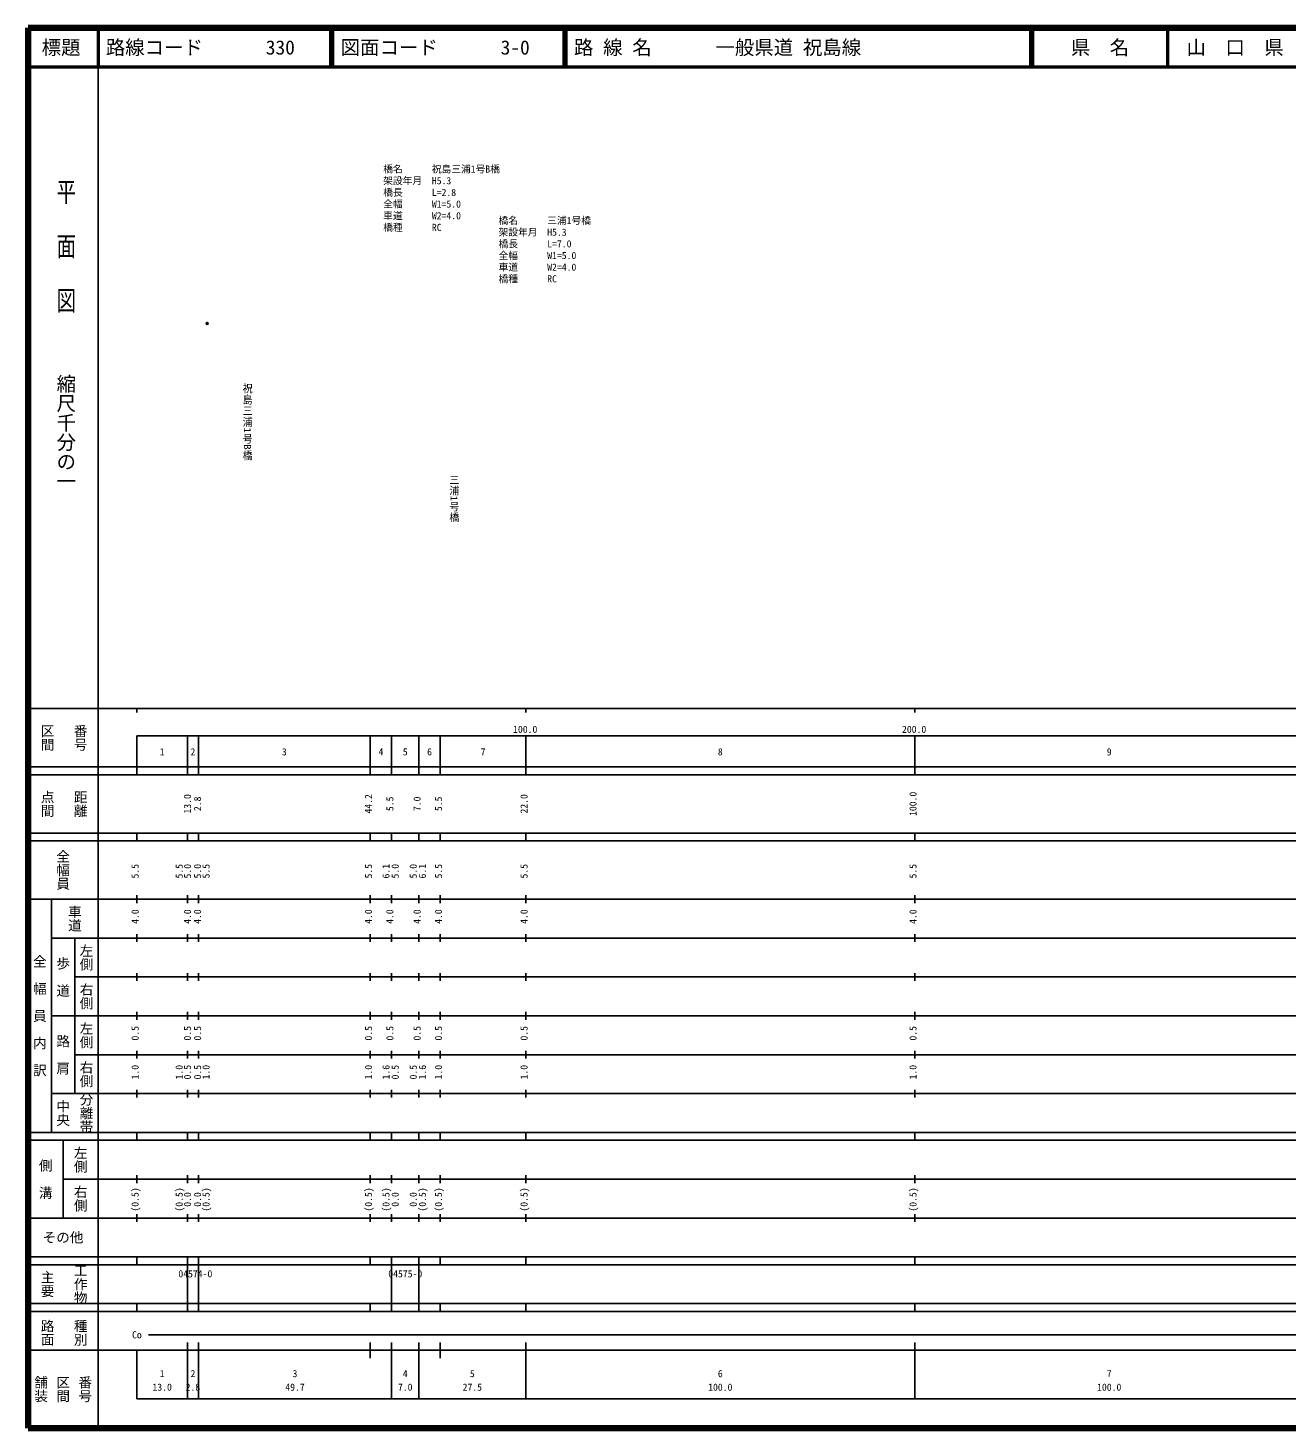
# Model space of a CAD drawing. Units: millimetres on the paper, with parts at other scales. Extents: x 40 to 680, y 20 to 380.
# Drawn here: x 40 to 363.7, y 20 to 380 of the extents above; entities that cross this region are included whole.
import ezdxf
from ezdxf.enums import TextEntityAlignment as Align

# ---------------------------------------------------------------- set-up
doc = ezdxf.new("R2010")
doc.units = ezdxf.units.MM
doc.header["$PDMODE"] = 32
doc.header["$PDSIZE"] = 0.5
for name, color, linetype in [('M-OTRS', 6, 'Continuous'), ('M-STR-HTXT', 7, 'Continuous'), ('M-STR-STR1', 1, 'Continuous'), ('M-TTL-TXT', 7, 'Continuous')]:
    doc.layers.add(name, color=color, linetype=linetype)
for name, color, linetype, lineweight in [('M-TTL', 2, 'Continuous', 140), ('M-TTL-BAND', 7, 'Continuous', 25), ('M-TTL-LINE', 7, 'Continuous', 50)]:
    doc.layers.add(name, color=color, linetype=linetype, lineweight=lineweight)
doc.styles.add('@ＭＳ ゴシック', font='')
doc.styles.add('ＭＳ ゴシック', font='')
doc.styles.get('@ＭＳ ゴシック').set_extended_font_data('@MS Gothic')
doc.styles.get('ＭＳ ゴシック').set_extended_font_data('MS Gothic')

msp = doc.modelspace()

# ---------------------------------------------------------------- linework, layer by layer
at = {"layer": 'M-OTRS'}
msp.add_point((86.065, 304.044), dxfattribs=at)
at = {"layer": 'M-TTL'}
for p, q in [((40, 380), (40, 20)), ((680, 380), (40, 380)), ((40, 20), (680, 20))]:
    msp.add_line(p, q, dxfattribs=at)
at = {"layer": 'M-TTL-BAND'}
for p, q in [((58, 370), (58, 20)), ((40, 205), (579, 205)), ((68, 205), (68, 204)), ((168, 205), (168, 204)), ((268, 205), (268, 204)), ((68, 198), (579, 198)), ((68, 198), (68, 188)), ((81, 188), (81, 198)), ((83.8, 188), (83.8, 198)), ((128, 188), (128, 198)), ((133.5, 188), (133.5, 198)), ((140.5, 188), (140.5, 198)), ((146, 188), (146, 198)), ((168, 188), (168, 198)), ((268, 188), (268, 198)), ((40, 190), (579, 190)), ((40, 188), (579, 188)), ((40, 173), (579, 173)), ((68, 171), (68, 173)), ((81, 171), (81, 173)), ((83.8, 171), (83.8, 173)), ((128, 171), (128, 173)), ((133.5, 171), (133.5, 173)), ((140.5, 171), (140.5, 173)), ((146, 171), (146, 173)), ((168, 171), (168, 173)), ((268, 171), (268, 173)), ((40, 171), (579, 171)), ((40, 156), (579, 156)), ((46, 96), (46, 156)), ((68, 155), (68, 157)), ((81, 155), (81, 157)), ((83.8, 155), (83.8, 157)), ((128, 155), (128, 157)), ((133.5, 155), (133.5, 157)), ((140.5, 155), (140.5, 157)), ((146, 155), (146, 157)), ((168, 155), (168, 157)), ((268, 155), (268, 157)), ((46, 146), (579, 146)), ((52, 146), (52, 106)), ((68, 145), (68, 147)), ((81, 145), (81, 147)), ((83.8, 145), (83.8, 147)), ((128, 145), (128, 147)), ((133.5, 145), (133.5, 147)), ((140.5, 145), (140.5, 147)), ((146, 145), (146, 147)), ((168, 145), (168, 147)), ((268, 145), (268, 147)), ((68, 135), (68, 137)), ((81, 135), (81, 137)), ((83.8, 135), (83.8, 137)), ((128, 135), (128, 137)), ((133.5, 135), (133.5, 137)), ((140.5, 135), (140.5, 137)), ((146, 135), (146, 137)), ((168, 135), (168, 137)), ((268, 135), (268, 137)), ((52, 136), (579, 136)), ((46, 126), (579, 126)), ((68, 125), (68, 127)), ((81, 125), (81, 127)), ((83.8, 125), (83.8, 127)), ((128, 125), (128, 127)), ((133.5, 125), (133.5, 127)), ((140.5, 125), (140.5, 127)), ((146, 125), (146, 127)), ((168, 125), (168, 127)), ((268, 125), (268, 127)), ((52, 116), (579, 116)), ((68, 115), (68, 117)), ((81, 115), (81, 117)), ((83.8, 115), (83.8, 117)), ((128, 115), (128, 117)), ((133.5, 115), (133.5, 117)), ((140.5, 115), (140.5, 117)), ((146, 115), (146, 117)), ((168, 115), (168, 117)), ((268, 115), (268, 117)), ((46, 106), (579, 106)), ((68, 105), (68, 107)), ((81, 105), (81, 107)), ((83.8, 105), (83.8, 107)), ((128, 105), (128, 107)), ((133.5, 105), (133.5, 107)), ((140.5, 105), (140.5, 107)), ((146, 105), (146, 107)), ((168, 105), (168, 107)), ((268, 105), (268, 107)), ((40, 96), (579, 96)), ((40, 94), (579, 94)), ((49, 94), (49, 74)), ((68, 94), (68, 96)), ((81, 94), (81, 96)), ((83.8, 94), (83.8, 96)), ((128, 94), (128, 96)), ((133.5, 94), (133.5, 96)), ((140.5, 94), (140.5, 96)), ((146, 94), (146, 96)), ((168, 94), (168, 96)), ((268, 94), (268, 96)), ((49, 84), (579, 84)), ((68, 83), (68, 85)), ((81, 83), (81, 85)), ((83.8, 83), (83.8, 85)), ((128, 83), (128, 85)), ((133.5, 83), (133.5, 85)), ((140.5, 83), (140.5, 85)), ((146, 83), (146, 85)), ((168, 83), (168, 85)), ((268, 83), (268, 85)), ((40, 74), (579, 74)), ((68, 73), (68, 75)), ((81, 73), (81, 75)), ((83.8, 73), (83.8, 75)), ((128, 73), (128, 75)), ((133.5, 73), (133.5, 75)), ((140.5, 73), (140.5, 75)), ((146, 73), (146, 75)), ((168, 73), (168, 75)), ((268, 73), (268, 75)), ((40, 64), (579, 64)), ((40, 62), (579, 62)), ((68, 62), (68, 64)), ((81, 62), (81, 64)), ((81, 52), (81, 62)), ((83.8, 62), (83.8, 64)), ((83.8, 52), (83.8, 62)), ((128, 62), (128, 64)), ((133.5, 62), (133.5, 64)), ((133.5, 52), (133.5, 62)), ((140.5, 62), (140.5, 64)), ((140.5, 52), (140.5, 62)), ((146, 62), (146, 64)), ((168, 62), (168, 64)), ((268, 62), (268, 64)), ((40, 52), (579, 52)), ((68, 50), (68, 52)), ((81, 50), (81, 52)), ((83.8, 50), (83.8, 52)), ((128, 50), (128, 52)), ((133.5, 50), (133.5, 52)), ((140.5, 50), (140.5, 52)), ((146, 50), (146, 52)), ((168, 50), (168, 52)), ((268, 50), (268, 52)), ((40, 50), (579, 50)), ((71, 44), (565, 44)), ((40, 40), (579, 40)), ((68, 40), (68, 27.5)), ((81, 38), (81, 42)), ((81, 27.5), (81, 42)), ((83.8, 38), (83.8, 42)), ((83.8, 27.5), (83.8, 42)), ((128, 38), (128, 42)), ((133.5, 27.5), (133.5, 42)), ((140.5, 27.5), (140.5, 42)), ((146, 38), (146, 42)), ((168, 27.5), (168, 42)), ((268, 27.5), (268, 42)), ((68, 27.5), (579, 27.5))]:
    msp.add_line(p, q, dxfattribs=at)
at = {"layer": 'M-TTL-LINE'}
for p, q in [((58, 380), (58, 370)), ((117.75, 380), (117.75, 370)), ((118.25, 380), (118.25, 370)), ((177.75, 380), (177.75, 370)), ((178.25, 380), (178.25, 370)), ((297.75, 380), (297.75, 370)), ((298.25, 380), (298.25, 370)), ((333, 380), (333, 370)), ((40, 370), (680, 370))]:
    msp.add_line(p, q, dxfattribs=at)

# ---------------------------------------------------------------- texts
at = {"layer": 'M-STR-HTXT', "style": 'ＭＳ ゴシック'}
for s, p in [('橋名\u3000\u3000\u3000祝島三浦1号B橋', (131.338, 342.268)), ('橋長\u3000\u3000\u3000L=2.8', (131.338, 336.268)), ('架設年月\u3000H5.3', (131.338, 339.268)), ('全幅\u3000\u3000\u3000W1=5.0', (131.338, 333.268)), ('車道\u3000\u3000\u3000W2=4.0', (131.338, 330.268)), ('橋名\u3000\u3000\u3000三浦1号橋', (161.002, 329.034)), ('橋種\u3000\u3000\u3000RC', (131.338, 327.268)), ('架設年月\u3000H5.3', (161.002, 326.034)), ('橋長\u3000\u3000\u3000L=7.0', (161.002, 323.034)), ('全幅\u3000\u3000\u3000W1=5.0', (161.002, 320.034)), ('車道\u3000\u3000\u3000W2=4.0', (161.002, 317.034)), ('橋種\u3000\u3000\u3000RC', (161.002, 314.034))]:
    msp.add_text(s, height=1.833, dxfattribs=at).set_placement(p, align=Align.BOTTOM_LEFT)
at = {"layer": 'M-STR-STR1', "style": '@ＭＳ ゴシック'}
for s, width, p in [('祝島三浦1号B橋', 1.15, (94.95, 288.798)), ('三浦1号橋', 1.1, (148.09, 265.211))]:
    msp.add_text(s, height=1.833, rotation=270, dxfattribs=dict(at, width=width)).set_placement(p, align=Align.BOTTOM_LEFT)
at = {"layer": 'M-TTL-BAND', "style": '@ＭＳ ゴシック', "width": 1.4}
msp.add_text('平  面  図', height=3.666, rotation=270, dxfattribs=at).set_placement((49.777, 306.475), align=Align.MIDDLE_RIGHT)
at = {"layer": 'M-TTL-BAND', "style": '@ＭＳ ゴシック'}
msp.add_text('縮尺千分の一', height=3.666, rotation=270, dxfattribs=at).set_placement((49.777, 261.03), align=Align.MIDDLE_RIGHT)
for s, p in [('区間', (45, 197.5)), ('番号', (53.5, 197.5)), ('点間', (45, 180.5)), ('距離', (53.5, 180.5)), ('全幅員', (49, 163.5)), ('車道', (52, 151)), ('左側', (55, 141)), ('全\u3000幅\u3000員\u3000内\u3000訳', (43, 126)), ('歩\u3000道', (49, 136)), ('右側', (55, 131)), ('左側', (55, 121)), ('路\u3000肩', (49, 116)), ('右側', (55, 111)), ('分離帯', (55, 101)), ('中央', (49, 101)), ('左側', (53.5, 89)), ('側\u3000溝', (44.5, 84)), ('右側', (53.5, 79)), ('工作物', (53.5, 57)), ('主要', (45, 57)), ('路面', (45, 44.5)), ('種別', (53.5, 44.5)), ('舗装', (43.333, 30)), ('区間', (49, 30)), ('番号', (54.667, 30))]:
    msp.add_text(s, height=2.566, rotation=270, dxfattribs=at).set_placement(p, align=Align.MIDDLE_CENTER)
at = {"layer": 'M-TTL-BAND', "style": 'ＭＳ ゴシック'}
for s, p in [('100.0', (167.844, 198.195)), ('200.0', (267.844, 198.195)), ('1', (74.5, 192.405)), ('2', (82.4, 192.405)), ('3', (105.9, 192.405)), ('4', (130.75, 192.405)), ('5', (137, 192.405)), ('6', (143.25, 192.405)), ('7', (157, 192.405)), ('8', (218, 192.405)), ('9', (318, 192.405)), ('Co', (68, 42.5)), ('1', (74.5, 32.523)), ('2', (82.4, 32.523)), ('3', (108.65, 32.523)), ('4', (137, 32.523)), ('5', (154.25, 32.523)), ('6', (218, 32.523)), ('7', (318, 32.523)), ('13.0', (74.5, 29.033)), ('2.8', (82.4, 29.033)), ('49.7', (108.65, 29.033)), ('7.0', (137, 29.033)), ('27.5', (154.25, 29.033)), ('100.0', (218, 29.033)), ('100.0', (318, 29.033))]:
    msp.add_text(s, height=1.833, dxfattribs=at).set_placement(p, align=Align.BOTTOM_CENTER)
for s, p in [('13.0', (82.459, 180.5)), ('2.8', (85.05, 180.5)), ('44.2', (129, 180.5)), ('5.5', (134.5, 180.5)), ('7.0', (141.5, 180.5)), ('5.5', (147, 180.5)), ('22.0', (169, 180.5)), ('100.0', (269, 180.5)), ('5.5', (69, 163.174)), ('5.5', (80.332, 163.174)), ('5.0', (82.459, 163.174)), ('5.0', (85.05, 163.174)), ('5.5', (87.231, 163.174)), ('5.5', (129, 163.174)), ('6.1', (133.5, 163.174)), ('5.0', (135.87, 163.174)), ('5.0', (140.5, 163.174)), ('6.1', (142.87, 163.174)), ('5.5', (147, 163.174)), ('5.5', (169, 163.174)), ('5.5', (269, 163.174)), ('4.0', (69, 151.5)), ('4.0', (82.459, 151.5)), ('4.0', (85.05, 151.5)), ('4.0', (129, 151.5)), ('4.0', (134.5, 151.5)), ('4.0', (141.5, 151.5)), ('4.0', (147, 151.5)), ('4.0', (169, 151.5)), ('4.0', (269, 151.5)), ('0.5', (69, 121.5)), ('0.5', (82.459, 121.5)), ('0.5', (85.05, 121.5)), ('0.5', (129, 121.5)), ('0.5', (134.5, 121.5)), ('0.5', (141.5, 121.5)), ('0.5', (147, 121.5)), ('0.5', (169, 121.5)), ('0.5', (269, 121.5)), ('1.0', (69, 111.5)), ('1.0', (80.332, 111.5)), ('0.5', (82.459, 111.5)), ('0.5', (85.05, 111.5)), ('1.0', (87.231, 111.5)), ('1.0', (129, 111.5)), ('1.6', (133.5, 111.5)), ('0.5', (135.87, 111.5)), ('0.5', (140.5, 111.5)), ('1.6', (142.87, 111.5)), ('1.0', (147, 111.5)), ('1.0', (169, 111.5)), ('1.0', (269, 111.5)), ('(0.5)', (69, 78.764)), ('(0.5)', (80.332, 78.764)), ('0.0', (82.459, 78.764)), ('0.0', (85.05, 78.764)), ('(0.5)', (87.231, 78.764)), ('(0.5)', (129, 78.764)), ('(0.5)', (133.5, 78.764)), ('0.0', (135.87, 78.764)), ('0.0', (140.5, 78.764)), ('(0.5)', (142.87, 78.764)), ('(0.5)', (147, 78.764)), ('(0.5)', (169, 78.764)), ('(0.5)', (269, 78.764))]:
    msp.add_text(s, height=1.833, rotation=90, dxfattribs=at).set_placement(p, align=Align.BOTTOM_CENTER)
for s, height, p in [('その他', 2.566, (49, 69)), ('04574-0', 1.833, (83.025, 59.655)), ('04575-0', 1.833, (136.999, 59.655))]:
    msp.add_text(s, height=height, dxfattribs=at).set_placement(p, align=Align.MIDDLE_CENTER)
at = {"layer": 'M-TTL-TXT', "style": 'ＭＳ ゴシック'}
for s, p in [('標題', (48.5, 375)), ('県\u3000名', (315.625, 375)), ('山\u3000口\u3000県', (350.375, 375))]:
    msp.add_text(s, height=3.666, dxfattribs=at).set_placement(p, align=Align.MIDDLE_CENTER)
for s, p in [('路線コード', (60, 375)), ('330', (101.142, 375)), ('図面コード', (120.38, 375)), ('3-0', (161.521, 375)), ('路 線 名', (180.38, 375)), ('一般県道 祝島線', (216.734, 375))]:
    msp.add_text(s, height=3.666, dxfattribs=at).set_placement(p, align=Align.MIDDLE_LEFT)

doc.saveas('drawing.dxf')
